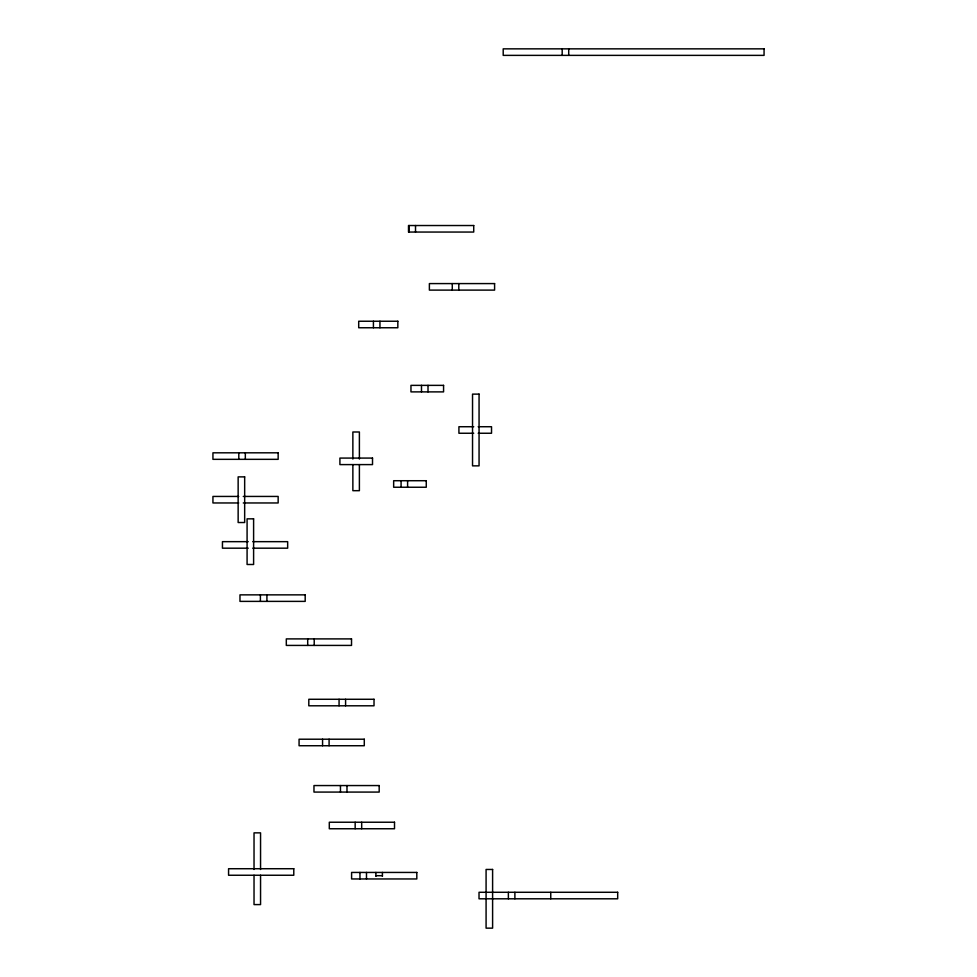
<?xml version="1.0" encoding="UTF-8"?>
<svg xmlns="http://www.w3.org/2000/svg" width="977" height="977" viewBox="0 0 977 977"><rect width="100%" height="100%" fill="white"/><g stroke="black" fill="none" stroke-linecap="round" stroke-linejoin="round"><path stroke-width="1.47" d="M473.735 426.729L458.921 426.729L458.921 433.251L473.735 433.251M478.18 426.729L491.529 426.729L491.529 433.251L478.18 433.251M238.718 496.438L212.937 496.438L212.937 502.96L238.718 502.96M243.273 496.438L278.152 496.438L278.152 502.96L243.273 502.96M248.231 541.661L222.451 541.661L222.451 548.182L248.231 548.182M252.787 541.661L287.665 541.661L287.665 548.182L252.787 548.182M375.889 875.697L382.41 875.697M568.712 48.85L568.712 55.371M562.19 48.85L562.19 55.371M550.759 892.282L550.759 898.803M514.891 892.282L514.891 898.803M508.37 892.282L508.37 898.803M458.799 283.586L458.799 290.108M452.278 283.586L452.278 290.108M428.011 385.365L428.011 391.887M421.49 385.365L421.49 391.887M415.518 225.528L415.518 232.05M408.997 225.528L408.997 232.05M407.604 480.721L407.604 487.242M401.083 480.721L401.083 487.242M382.41 872.437L382.41 876.345M379.943 321.238L379.943 327.759M375.889 872.437L375.889 876.345M373.422 321.238L373.422 327.759M366.485 872.437L366.485 878.958M361.685 822.231L361.685 828.752M359.963 872.437L359.963 878.958M359.389 459.08L359.389 431.993L352.868 431.993L352.868 459.08M359.389 464.6L359.389 490.686L352.868 490.686L352.868 464.6M355.164 822.231L355.164 828.752M346.982 785.557L346.982 792.078M345.589 699.276L345.589 705.797M340.46 785.557L340.46 792.078M339.068 699.276L339.068 705.797M329.09 739.21L329.09 745.732M322.569 739.21L322.569 745.732M314.215 638.897L314.215 645.418M307.694 638.897L307.694 645.418M266.916 594.859L266.916 601.38M260.554 869.481L260.554 832.856L254.032 832.856L254.032 869.481M260.554 875.245L260.554 904.592L254.032 904.592L254.032 875.245M260.395 594.859L260.395 601.38M245.325 452.815L245.325 459.337M238.803 452.815L238.803 459.337M764.063 48.85L503.204 48.85L503.204 55.371L764.063 55.371L764.063 48.85M473.723 225.528L408.508 225.528L408.508 232.05L473.723 232.05L473.723 225.528M494.594 283.586L429.379 283.586L429.379 290.108L494.594 290.108L494.594 283.586M397.834 321.238L358.706 321.238L358.706 327.759L397.834 327.759L397.834 321.238M443.57 385.365L410.963 385.365L410.963 391.887L443.57 391.887L443.57 385.365M479.06 394.122L472.538 394.122L472.538 465.858L479.06 465.858L479.06 394.122M278.152 452.815L212.937 452.815L212.937 459.337L278.152 459.337L278.152 452.815M372.518 458.079L339.911 458.079L339.911 464.6L372.518 464.6L372.518 458.079M244.665 476.874L238.144 476.874L238.144 522.524L244.665 522.524L244.665 476.874M426.265 480.721L393.658 480.721L393.658 487.242L426.265 487.242L426.265 480.721M253.605 518.836L247.083 518.836L247.083 564.486L253.605 564.486L253.605 518.836M305.19 594.859L239.976 594.859L239.976 601.38L305.19 601.38L305.19 594.859M351.525 638.897L286.31 638.897L286.31 645.418L351.525 645.418L351.525 638.897M374.02 699.276L308.805 699.276L308.805 705.797L374.02 705.797L374.02 699.276M364.287 739.21L299.072 739.21L299.072 745.732L364.287 745.732L364.287 739.21M379.186 785.557L313.971 785.557L313.971 792.078L379.186 792.078L379.186 785.557M394.513 822.231L329.298 822.231L329.298 828.752L394.513 828.752L394.513 822.231M293.784 868.724L228.569 868.724L228.569 875.245L293.784 875.245L293.784 868.724M492.603 869.457L486.082 869.457L486.082 928.15L492.603 928.15L492.603 869.457M416.813 872.437L351.598 872.437L351.598 878.958L416.813 878.958L416.813 872.437M617.684 892.282L479.023 892.282L479.023 898.803L617.684 898.803L617.684 892.282"/></g></svg>
